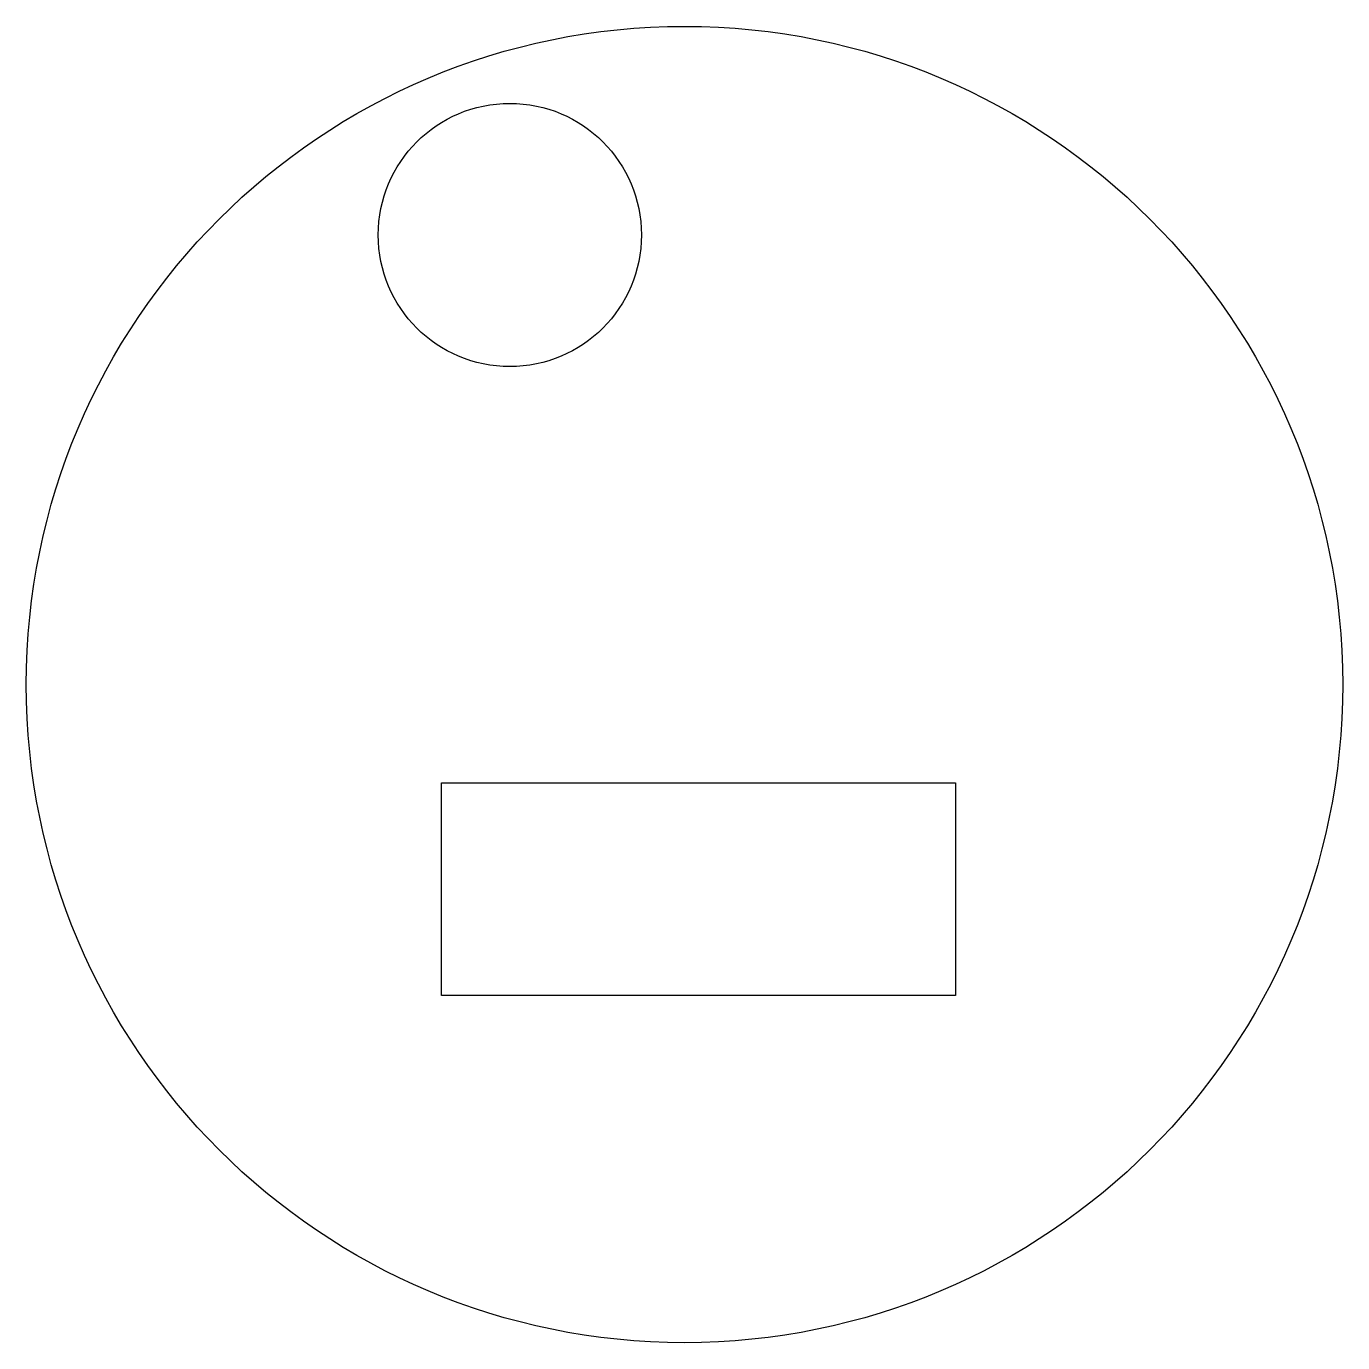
# Model space of a CAD drawing. Extents: x 106 to 306, y 45 to 245.
import ezdxf

# ---------------------------------------------------------------- set-up
doc = ezdxf.new("R2010")
doc.units = 0
doc.header["$LTSCALE"] = 7.8
doc.layers.add('TRAIT_FORT', color=7, linetype='CONTINUOUS')

msp = doc.modelspace()

# ---------------------------------------------------------------- linework, layer by layer
at = {"layer": 'TRAIT_FORT'}
msp.add_lwpolyline([(169.08, 130.11), (247.17, 130.11), (247.17, 97.79), (169.08, 97.79)], close=True, dxfattribs=at)
for centre, radius in [((205.99, 145.05), 100), ((179.45, 213.35), 20)]:
    msp.add_circle(centre, radius, dxfattribs=at)

doc.saveas('drawing.dxf')
